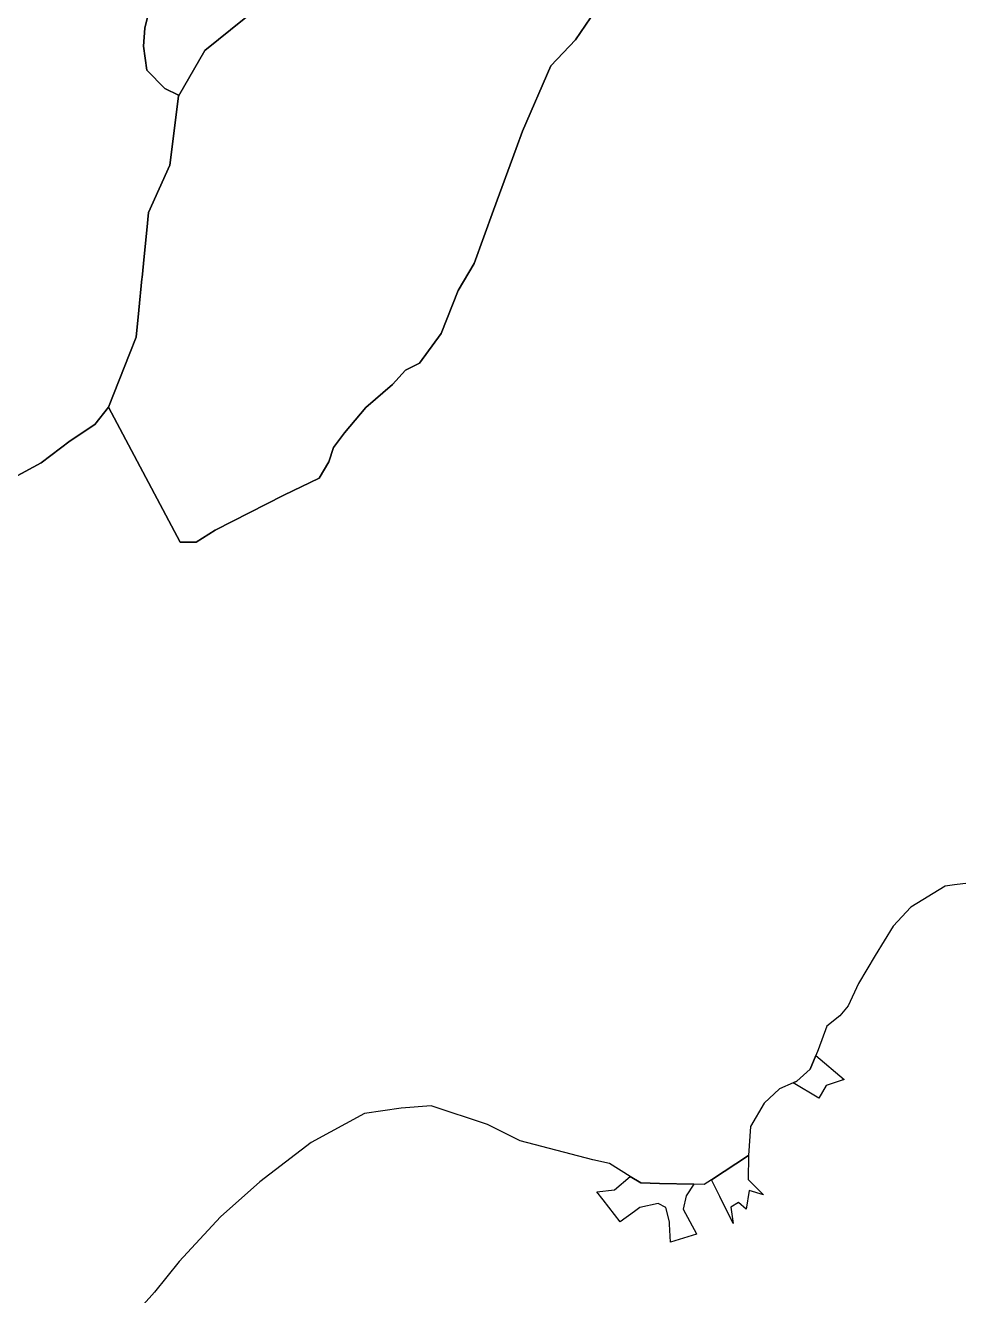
# Model space of a CAD drawing. Header units: inches. Extents: x 288635 to 1232953, y 676945 to 1655780.
# Drawn here: x 499888 to 511876, y 1500510 to 1516816 of the extents above; entities that cross this region are included whole.
import ezdxf

# ---------------------------------------------------------------- set-up
doc = ezdxf.new("R2010")
doc.units = ezdxf.units.IN
doc.header["$MEASUREMENT"] = 0

msp = doc.modelspace()

# ---------------------------------------------------------------- linework, layer by layer
at = {"color": 1}
for points in [[(499736.3669, 1511009.4344), (500089.5058, 1511202.0556), (500463.0464, 1511480.558), (500779.732, 1511691.6346), (500956.3015, 1511916.3594), (501874.9125, 1510183.6025), (502082.4906, 1510182.3155), (502323.7911, 1510334.7158), (503206.4429, 1510785.5667), (503663.6438, 1511001.4672), (503784.294, 1511211.0176), (503847.7942, 1511395.1679), (503987.4945, 1511585.6683), (504260.545, 1511909.519), (504603.4457, 1512207.9696), (504769.0465, 1512388.4254), (504949.5214, 1512481.0201), (505227.3344, 1512862.0209), (505447.5289, 1513414.1548), (505651.1534, 1513757.1014), (505901.8966, 1514442.4988), (506192.6621, 1515237.2958), (506272.1747, 1515457.5149), (506637.4221, 1516295.4898), (506952.8324, 1516629.4537), (507404.6031, 1517295.7512)], [(507404.6031, 1517295.7512), (506952.8324, 1516629.4537), (506637.4221, 1516295.4898), (506272.1747, 1515457.5149), (506192.6621, 1515237.2958), (505901.8966, 1514442.4988), (505651.1534, 1513757.1014), (505447.5289, 1513414.1548), (505227.3344, 1512862.0209), (504949.5214, 1512481.0201), (504769.0465, 1512388.4254), (504603.4457, 1512207.9696), (504260.545, 1511909.519), (503987.4945, 1511585.6683), (503847.7942, 1511395.1679), (503784.294, 1511211.0176), (503663.6438, 1511001.4672), (503206.4429, 1510785.5667), (502323.7911, 1510334.7158), (502323.7911, 1510334.7158), (502082.4906, 1510182.3155), (501874.9125, 1510183.6025), (500956.3015, 1511916.3594), (501228.129, 1512608.284), (501309.4404, 1512815.2586), (501343.9266, 1513158.3963), (501384.5852, 1513562.9497), (501386.3025, 1513580.0372), (501413.2031, 1513847.6978), (501447.3225, 1514187.1853), (501469.9581, 1514412.4098), (501742.8382, 1515022.3771), (501855.2006, 1515905.2245), (502192.4132, 1516493.9277), (503025.8523, 1517168.6165)], [(501518.1134, 1517165.2885), (501421.8028, 1516780.046), (501406.3423, 1516548.1384), (501445.8805, 1516239.7408), (501678.6311, 1516006.9901), (501855.2006, 1515918.7054), (501853.5875, 1515906.031), (501855.2006, 1515905.2245), (501742.8382, 1515022.3771), (501469.9581, 1514412.4098), (501447.3225, 1514187.1853), (501413.2031, 1513847.6978), (501386.3025, 1513580.0372), (501384.5852, 1513562.9497), (501343.9266, 1513158.3963), (501309.4404, 1512815.2586), (501228.129, 1512608.284), (500956.3015, 1511916.3594), (500779.732, 1511691.6346), (500463.0464, 1511480.558), (500089.5058, 1511202.0556), (499736.3669, 1511009.4344)], [(503025.8523, 1517168.6165), (502192.4132, 1516493.9277), (501855.2006, 1515905.2245), (501853.5875, 1515906.031), (501855.2006, 1515918.7054), (501678.6311, 1516006.9901), (501445.8805, 1516239.7408), (501406.3423, 1516548.1384), (501421.8028, 1516780.046), (501518.1134, 1517165.2885)], [(512002.0476, 1505805.7687), (511824.6738, 1505782.2235), (511703.0678, 1505766.0811), (511263.8586, 1505496.2056), (511036.3165, 1505250.1426), (510806.1285, 1504877.0793), (510589.1697, 1504514.5994), (510456.8778, 1504231.4947), (510348.3984, 1504101.8486), (510181.7106, 1503966.9108), (510070.5854, 1503665.2852), (510041.3058, 1503592.8567), (509970.0435, 1503416.5764), (509798.064, 1503260.4719), (509751.4041, 1503240.7101), (509573.1677, 1503165.2217), (509380.0215, 1502980.013), (509201.7034, 1502679.7542), (509177.6223, 1502306.5753), (508700.9624, 1501996.5281), (508605.3895, 1501934.3619), (508472.9457, 1501938.107), (508034.7861, 1501950.4967), (507793.3195, 1501957.3246), (507657.9542, 1502040.5735), (507392.331, 1502203.9304), (507176.6367, 1502251.8625), (506243.9754, 1502497.2997), (505824.8156, 1502706.6261), (505100.9141, 1502947.9266), (504713.5634, 1502916.1765), (504243.6624, 1502847.1762), (503560.6432, 1502474.541), (502897.4597, 1501970.0246), (502395.8087, 1501519.1737), (501862.4077, 1500947.6726), (501544.907, 1500553.9718), (501157.5563, 1500115.8209)]]:
    msp.add_lwpolyline(points, dxfattribs=at)
for points in [[(510175.8443, 1503208.7004), (510079.3241, 1503046.1401), (509751.4041, 1503240.7101), (509798.064, 1503260.4719), (509970.0435, 1503416.5764), (510041.3058, 1503592.8567), (510404.4448, 1503284.9006), (510175.8443, 1503208.7004)], [(509171.2723, 1502001.7747), (509368.1227, 1501804.9243), (509187.0226, 1501856.935), (509145.8722, 1501620.7739), (509046.7037, 1501704.528), (508949.0218, 1501646.174), (508980.7719, 1501436.6236), (508808.1187, 1501782.1062), (508700.9624, 1501996.5281), (509177.6223, 1502306.5753), (509171.2723, 1502001.7747)], [(508377.5207, 1501792.2243), (508339.4206, 1501620.7739), (508507.1752, 1501303.9042), (508510.871, 1501296.9233), (508174.3203, 1501195.3231), (508162.9456, 1501428.5057), (508161.6203, 1501455.6736), (508117.1702, 1501639.824), (508015.57, 1501690.6241), (507780.6195, 1501639.824), (507713.5276, 1501591.1824), (507526.619, 1501455.6736), (507309.5399, 1501737.4146), (507228.1684, 1501843.0244), (507456.7689, 1501868.4244), (507657.9542, 1502040.5735), (507793.3195, 1501957.3246), (508034.7861, 1501950.4967), (508472.9457, 1501938.107), (508377.5207, 1501792.2243)]]:
    msp.add_lwpolyline(points, close=True, dxfattribs=at)

doc.saveas('drawing.dxf')
